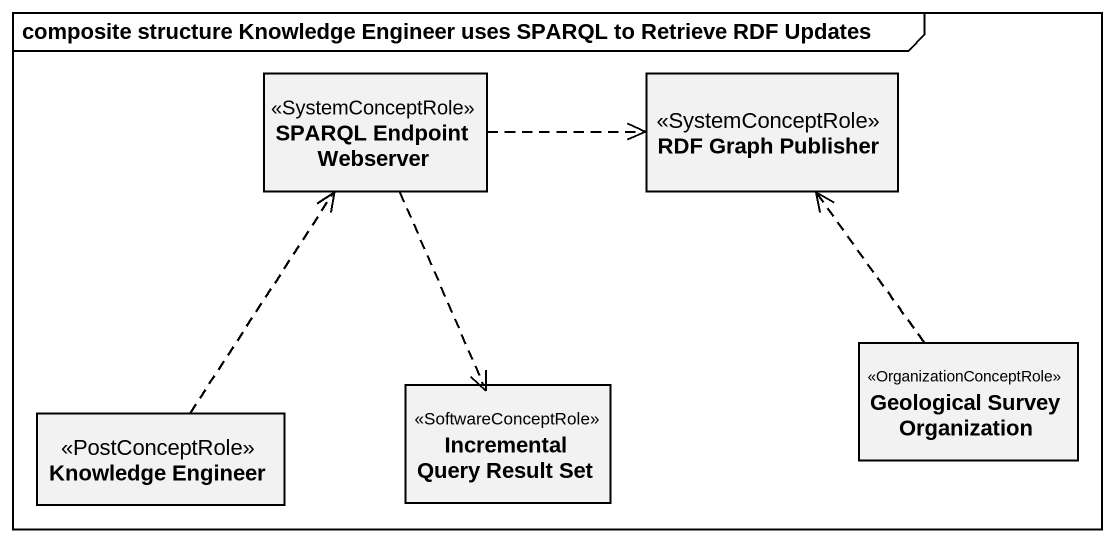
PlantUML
@startuml
mainframe composite structure Knowledge Engineer uses SPARQL to Retrieve RDF Updates
rectangle "SPARQL Endpoint Webserver" as SPARQL_Endpoint_Webserver <<SystemConceptRole>>
rectangle "RDF Graph Publisher" as RDF_Graph_Publisher <<SystemConceptRole>>
rectangle "Geological Survey Organization" as Geological_Survey <<OrganizationConceptRole>>
rectangle "Knowledge Engineer" as Knowledge_Engineer <<PostConceptRole>>
rectangle "Incremental Query Result Set" as Incremental_Query_Result_Set <<SoftwareConceptRole>>
SPARQL_Endpoint_Webserver .right.> RDF_Graph_Publisher
SPARQL_Endpoint_Webserver ..> Incremental_Query_Result_Set
Geological_Survey .up.> RDF_Graph_Publisher
Knowledge_Engineer .up.> SPARQL_Endpoint_Webserver
@enduml
